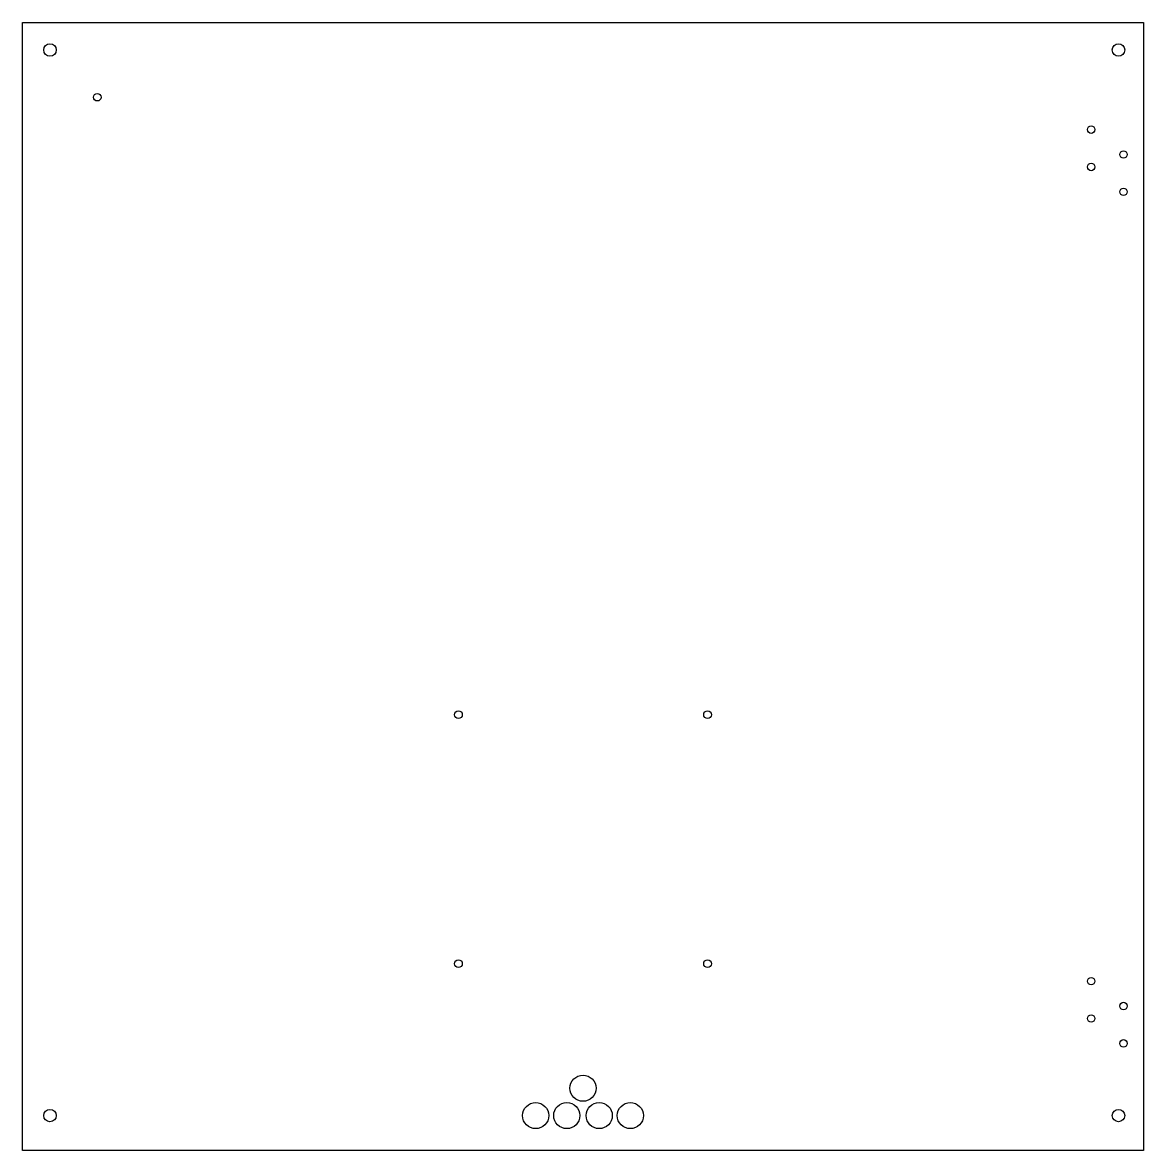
# Model space of a CAD drawing. Header units: millimetres. Extents: x -225 to 225, y 0 to 453.
import ezdxf

# ---------------------------------------------------------------- set-up
doc = ezdxf.new("R2010")
doc.units = ezdxf.units.MM
doc.layers.get('0').update_dxf_attribs({"linetype": 'CONTINUOUS'})

msp = doc.modelspace()

# ---------------------------------------------------------------- linework, layer by layer
msp.add_lwpolyline([(225, 453), (225, 0), (-225, 0), (-225, 453)], close=True)
for centre, radius in [((-214, 442), 2.5), ((215, 442), 2.5), ((-195, 423), 1.5), ((204, 410), 1.5), ((217, 400), 1.5), ((204, 395), 1.5), ((217, 385), 1.5), ((-50, 175), 1.55), ((50, 175), 1.55), ((-50, 75), 1.55), ((50, 75), 1.55), ((204, 68), 1.5), ((217, 58), 1.5), ((204, 53), 1.5), ((217, 43), 1.5), ((0, 25), 5.25), ((-19, 14), 5.25), ((-6.5, 14), 5.25), ((6.5, 14), 5.25), ((19, 14), 5.25), ((-214, 14), 2.5), ((215, 14), 2.5)]:
    msp.add_circle(centre, radius)

doc.saveas('drawing.dxf')
